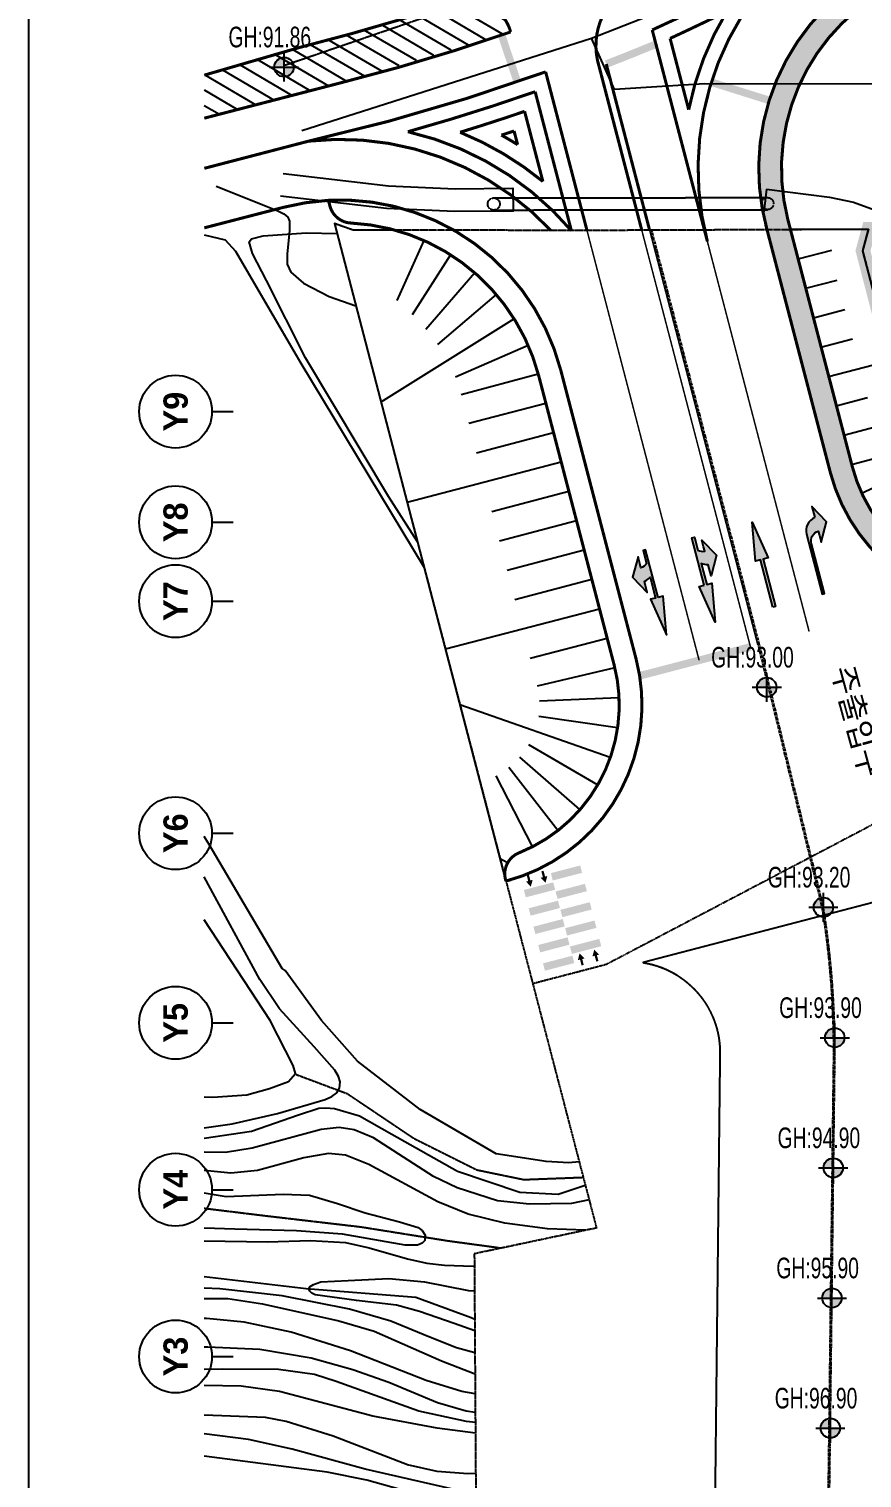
# Model space of a CAD drawing. Header units: inches. Extents: x 7998 to 323252, y 7981 to 229604.
# Drawn here: x 8000 to 62946, y 83971 to 179509 of the extents above; entities that cross this region are included whole.
import ezdxf
from ezdxf.enums import TextEntityAlignment as Align
from ezdxf.xclip import XClip

# ---------------------------------------------------------------- set-up
doc = ezdxf.new("R2010")
doc.units = ezdxf.units.IN
doc.header["$MEASUREMENT"] = 0
doc.header["$XCLIPFRAME"] = 0
for name, pattern in [('CENTER', [2, 1.25, -0.25, 0.25, -0.25]), ('CONTINOUS', [0]), ('DASHED', [0.75, 0.5, -0.25]), ('PHANTOM', [25, 20, -1, 1, -1, 1, -1]), ('XREF_BASE$0$AD0023', [6, 5, -1]), ('XREF_BASE$0$CENTER', [2, 1.25, -0.25, 0.25, -0.25]), ('XREF_BASE$0$DASHED', [3, 2, -1]), ('XREF_BASE$0$HIDDEN', [0.375, 0.25, -0.125]), ('XREF_BASE$0$PHANTOM2', [31.749999999999986, 15.875, -3.174999999999999, 3.174999999999999, -3.174999999999999, 3.174999999999999, -3.174999999999999])]:
    doc.linetypes.add(name, pattern=pattern)
for name, color, linetype in [('-00 기호-우수-U형플륨관D200', 4, 'Continuous'), ('CD_BASIN AREA', 30, 'Continuous'), ('CE_GH', 240, 'Continuous'), ('CE_PROPERTY LINE', 2, 'PHANTOM'), ('TEXT-MAIN', 3, 'CONTINOUS'), ('XREF_BASE$0$1-CEN', 2, 'XREF_BASE$0$CENTER'), ('XREF_BASE$0$1-ROAD', 1, 'Continuous'), ('XREF_BASE$0$1-U형측구', 7, 'Continuous'), ('XREF_BASE$0$1-배수관', 134, 'XREF_BASE$0$HIDDEN'), ('XREF_BASE$0$3-노면표시', 7, 'Continuous'), ('XREF_BASE$0$AD0023', 1, 'XREF_BASE$0$AD0023'), ('XREF_BASE$0$BA003', 5, 'Continuous'), ('XREF_BASE$0$CAA002', 30, 'Continuous'), ('XREF_BASE$0$DA001', 3, 'Continuous'), ('XREF_BASE$0$rndur', 1, 'Continuous'), ('XREF_BASE$0$WID', 4, 'Continuous'), ('XREF_BASE$0$X-SEC-종$0$A-ST-AXIS-BUB', 7, 'Continuous'), ('XREF_BASE$0$XREF_BASE$0$-0', 7, 'Continuous'), ('XREF_BASE$0$XREF_BASE$0$CE-SLOP-FILL', 1, 'Continuous'), ('XREF_BASE$0$XREF_BASE$0$가구1', 5, 'Continuous'), ('XREF_BASE$0$건축계획', 7, 'Continuous'), ('XREF_BASE$0$사업부지', 7, 'Continuous'), ('사업부지', 7, 'Continuous')]:
    doc.layers.add(name, color=color, linetype=linetype)
doc.layers.add('CE_GH_TEXT', color=2, linetype='Continuous', lineweight=20)
doc.styles.add('XREF_BASE$0$SH_대대리576', font='나눔고딕BOLD.TTF')
doc.styles.add('나눔고딕N', font='나눔고딕.TTF')
doc.styles.add('맑은고딕', font='malgun_6.ttf')
doc.styles.add('휴먼엑스포', font='HMFMMUEX.TTC')
doc.linetypes.add('U', pattern='A,0.5,-0.0645,["U",휴먼엑스포,S=0.4,R=0,X=0,Y=-0.2],-0.4355000000000001,0.25', length=1.25)

# ---------------------------------------------------------------- blocks, each defined once
blk = doc.blocks.new('XREF_BASE$0$X-SEC-종$0$A-ST-AXIS-BUB-1')
at = {"layer": 'XREF_BASE$0$X-SEC-종$0$A-ST-AXIS-BUB', "color": 7}
blk.add_line((0, 350), (0, 0), dxfattribs=at)
blk.add_circle((-4.656612873077393e-10, 950), 600, dxfattribs=at)
blk = doc.blocks.new('XREF_BASE$0$XREF_BASE$0$사면')
at = {"layer": 'XREF_BASE$0$XREF_BASE$0$CE-SLOP-FILL', "color": 8}
for p, q in [((298589.950022138, 360323.0673195962), (298589.9492543051, 360323.065996706)), ((298591.5992151525, 360321.9391122602), (298588.8861707649, 360318.5429759872)), ((298593.0638120068, 360320.579831036), (298589.6184691921, 360317.3791501974)), ((298594.3117266634, 360319.0192547315), (298590.2424265203, 360316.2325876408)), ((298595.3156201062, 360317.291572079), (298590.7443732417, 360315.0703971222)), ((298596.0534992781, 360315.434632737), (298586.1731263772, 360312.3332136055)), ((298615.1735231939, 360314.5210822361), (298617.4698092385, 360314.5210759303)), ((298596.5091988984, 360313.4891180883), (298591.3411626378, 360312.6762530014)), ((298615.1735177018, 360312.5210822361), (298617.310812007, 360312.5210763669)), ((298596.6727356091, 360311.4976500025), (298591.4229309931, 360311.4563817474)), ((298615.1735122097, 360310.5210822361), (298617.3107953746, 360310.521076367)), ((298596.6731527019, 360309.4976510954), (298591.4231395395, 360309.497651087)), ((298615.1735067175, 360308.5210822361), (298617.3107787421, 360308.5210763671)), ((298596.6731527051, 360307.4976510954), (298591.4231395412, 360307.497651087)), ((298615.173504376, 360306.5210822361), (298619.4480229942, 360306.5210822361)), ((298596.6731527083, 360305.4976510954), (298586.1731263772, 360305.4976510786)), ((298615.173504376, 360304.5210822361), (298617.3107497987, 360304.5210822361)), ((298596.6731527115, 360303.4976510954), (298591.4231395443, 360303.497651087)), ((298615.173504376, 360302.5210822361), (298617.3107359124, 360302.5210822361)), ((298596.6731527147, 360301.4976510954), (298591.423139546, 360301.497651087)), ((298615.173504376, 360300.5210822361), (298617.310722026, 360300.5210822361)), ((298596.6731527179, 360299.4976510954), (298591.4231395476, 360299.497651087)), ((298615.3335396264, 360298.5304173237), (298617.3907308751, 360298.8937562486)), ((298615.8663006505, 360296.6058169545), (298619.4479043288, 360297.9756264268)), ((298596.6731527211, 360297.4976510954), (298591.4231395492, 360297.497651087)), ((298596.6731527243, 360295.4976510954), (298586.1731263772, 360295.4976510786)), ((298616.7538041018, 360294.8168903171), (298618.100843901, 360295.6534966736)), ((298617.9639475446, 360293.2283457827), (298618.7059025018, 360293.9143620367)), ((298596.6731527275, 360293.4976510954), (298591.4231395524, 360293.497651087)), ((298594.890214169, 360285.8532381332), (298586.1731263772, 360291.706702659)), ((298596.671072077, 360291.4976649028), (298591.4220992271, 360291.6021752018)), ((298619.3214001789, 360291.7773389806), (298619.3846096034, 360291.8050941359)), ((298596.4416356751, 360289.5139109293), (298591.3073810262, 360290.6103007644)), ((298595.8407716309, 360287.6094731407), (298591.0069490041, 360289.6580846386)), ((298592.0889570779, 360283.0318213404), (298589.1310417276, 360287.3692724658)), ((298593.6243464907, 360284.3087317685), (298589.8987364339, 360288.007721445)), ((298588.4395032812, 360281.4541898895), (298587.3063148292, 360286.5804969963)), ((298590.3395834499, 360282.0686947653), (298588.2563549136, 360286.8877203286)), ((298586.5816915248, 360280.8353887973), (298586.1731263772, 360281.2251206799))]:
    blk.add_line(p, q, dxfattribs=at)
at = {"layer": 'XREF_BASE$0$XREF_BASE$0$가구1', "color": 8, "ltscale": 3, "flags": 128}
for points in [[(298589.9548041692, 360323.0645426968), (298587.2581263772, 360323.7710454965), (298586.1731263772, 360324.4960454963), (298586.1731263772, 360279.934958465)], [(298619.4478098827, 360291.1742687052), (298619.4481263777, 360313.9660454968), (298620.1751263776, 360315.2350454961), (298615.1735286818, 360316.5195574158)]]:
    blk.add_lwpolyline(points, dxfattribs=at)
at = {"layer": 'XREF_BASE$0$XREF_BASE$0$가구1', "color": 8, "ltscale": 3}
for points in [[(298589.950022138, 360323.0673195962, -0.2673330665012207), (298596.6731526988, 360311.3915310408), (298596.6731527303, 360291.7066849021, -0.3781103823529844), (298587.4803326137, 360281.2883702798, 0.3525872652838262), (298586.1731525837, 360279.9349584642), (298586.1731525837, 360279.934958465)], [(298615.173528686, 360316.5210822361), (298615.173504376, 360307.6683904797), (298615.173504376, 360300.3566508733, 0.2213497797253906), (298618.91366314, 360292.3220664743, -0.2213497797352663), (298619.4479715349, 360291.174268703)]]:
    blk.add_lwpolyline(points, format="xyb", dxfattribs=at)
blk = doc.blocks.new('XREF_BASE$0$XREF_BASE$0$A$C5E376D50')
at = {"color": 8}
blk.add_lwpolyline([(326035.3493606299, 161222.2387602227, 0.1029921305098946), (299192.2667765701, 168138.7131681903), (300157.9808937968, 168093.3712228676, -0.148010592410655), (272310.4685415477, 177969.2908744989), (248008.6658802782, 195863.3505019411), (239404.4200788327, 202198.8841808448), (237464.355439405, 203627.4050276014), (223953.3380506458, 213575.9240674358, -0.2413826037725673), (211743.1506770942, 238072.6477512205), (212176.0374958422, 276367.4043117394), (195483.0374478363, 272011.1591829848, -0.3690380603958742), (200554.9179892978, 266091.4939295957, -0.003164124593798496), (200551.5963312229, 265423.8785876539), (199993.6078152759, 216062.1665420402, -0.0418691955338178), (198407.865295398, 199419.1701156306), (197155.9222183176, 192487.3774730265, 0.04626463150407356), (195820.16966226, 177033.282325034), (196104.6289739911, 131476.9869053597, -0.04872810569769745)], format="xyb", dxfattribs=at)
at = {"layer": 'XREF_BASE$0$XREF_BASE$0$-0', "color": 8, "linetype": 'ByBlock', "xscale": 1000, "yscale": 1000, "zscale": 1000, "rotation": 14.62585327519887}
blk.add_blockref('XREF_BASE$0$XREF_BASE$0$사면', (-197751370.1191099, -423722364.4021211), dxfattribs=at)
blk = doc.blocks.new('XREF_BASE', base_point=(1.855369191616774e-10, 0))
at = {"layer": 'XREF_BASE$0$3-노면표시'}
h = blk.add_hatch(color=8, dxfattribs=at)
edge = h.paths.add_edge_path()
edge.add_arc((60212.4952188559, 146423.6322236394), 959.8674877870662, 113.725787484392, 193.1482688037637)
edge.add_line((59277.79096501041, 146205.2894839987), (60311.89321182808, 142241.8197799359))
edge.add_line((60311.89321182808, 142241.8197799359), (60479.36376279499, 142285.5142410933))
edge.add_line((60479.36376279499, 142285.5142410933), (59620.03936048783, 145579.1017416475))
edge.add_arc((60254.6544778473, 145774.5475219395), 664.0296681738979, 107.10747279137081, 197.1175396696603, ccw=False)
edge.add_line((60059.32020255644, 146409.1969693605), (60132.14430438634, 146130.0793846546))
edge.add_line((60132.14430438634, 146130.0793846546), (60248.66286743293, 145683.4912489227))
edge.add_line((60248.66286743293, 145683.4912489227), (60612.68384289881, 147030.5629496033))
edge.add_line((60612.68384289881, 147030.5629496033), (59636.94041152624, 148028.0789612624))
edge.add_line((59636.94041152624, 148028.0789612624), (59826.2830764628, 147302.373240765))
blk.add_hatch(color=8, dxfattribs=at).paths.add_polyline_path([(57072.15847274056, 141396.5460115161), (56256.52853153134, 144522.6629612825), (55921.58742977725, 144435.2740390272), (55699.41171031632, 147000.7449380595), (56758.94018419273, 144653.7463446953), (56423.99908237904, 144566.3574224401), (57239.6290235878, 141440.240472614)])
h = blk.add_hatch(color=8, dxfattribs=at)
edge = h.paths.add_edge_path()
edge.add_line((52540.07044031005, 142837.5249024021), (51724.44049847499, 145963.6418519898))
edge.add_line((51724.44049847499, 145963.6418519898), (51891.91104923282, 146007.3363131473))
edge.add_line((51891.91104923282, 146007.3363131473), (52114.58582036942, 145153.8765018861))
edge.add_arc((52433.58320431144, 145736.2647479756), 664.0296681211606, 241.288712963874, 282.1384338423106)
edge.add_line((52573.21165089589, 145087.0811860692), (52500.38754894678, 145366.1987708346))
edge.add_line((52500.38754894678, 145366.1987708346), (52383.86898578051, 145812.7869064474))
edge.add_line((52383.86898578051, 145812.7869064474), (53359.61241751118, 144815.2708950862))
edge.add_line((53359.61241751118, 144815.2708950862), (52995.59144228371, 143468.199194346))
edge.add_line((52995.59144228371, 143468.199194346), (52806.24877716834, 144193.9049147839))
edge.add_arc((52713.91405981887, 145149.3209989292), 959.8674876625546, 247.5405341471172, 275.5201191509769, ccw=False)
edge.add_line((52347.21613875311, 144262.2594291621), (52707.54099115729, 142881.2193635595))
edge.add_line((52707.54099115729, 142881.2193635595), (53042.48209285224, 142968.6082858745))
edge.add_line((53042.48209285224, 142968.6082858745), (53264.65781290876, 140403.1373869613))
edge.add_line((53264.65781290876, 140403.1373869613), (52205.12933858577, 142750.1359800275))
edge.add_line((52205.12933858577, 142750.1359800275), (52540.07044031005, 142837.5249024021))
h = blk.add_hatch(color=8, dxfattribs=at)
edge = h.paths.add_edge_path()
edge.add_line((49491.44295343338, 142042.112607252), (48675.81301296921, 145168.2295571971))
edge.add_line((48675.81301296921, 145168.2295571971), (48508.34246209217, 145124.5350961587))
edge.add_line((48508.34246209217, 145124.5350961587), (48731.01723287068, 144271.0752847784))
edge.add_arc((48168.15118940595, 144623.3780199077), 664.0296680610568, 287.1074727834335, 327.9571936618703, ccw=False)
edge.add_line((48363.4854645757, 143988.7285725676), (48290.66136268619, 144267.8461573926))
edge.add_line((48290.66136268619, 144267.8461573926), (48174.14279975835, 144714.434293065))
edge.add_line((48174.14279975835, 144714.434293065), (47810.12182381563, 143367.3625924441))
edge.add_line((47810.12182381563, 143367.3625924441), (48785.86525506899, 142369.8465806062))
edge.add_line((48785.86525506899, 142369.8465806062), (48596.52259031171, 143095.5523011632))
edge.add_arc((48210.31044818109, 143974.2933182739), 959.8674876679225, 293.7257874704039, 321.7053724742636)
edge.add_line((48963.647550778, 143379.4582119354), (49323.97240264574, 141998.4181462136))
edge.add_line((49323.97240264574, 141998.4181462136), (48989.03130083159, 141911.0292240179))
edge.add_line((48989.03130083159, 141911.0292240179), (50048.55977405235, 139564.0306304155))
edge.add_line((50048.55977405235, 139564.0306304155), (49826.38405521726, 142129.5015294477))
edge.add_line((49826.38405521726, 142129.5015294477), (49491.44295343338, 142042.112607252))
at = {"layer": 'XREF_BASE$0$건축계획', "linetype": 'ByBlock'}
h = blk.add_hatch(dxfattribs=at)
h.set_pattern_fill('ANSI31,_O', color=8, scale=6999.999999999962, angle=104.6229533103125)
h.set_pattern_definition([(149.6229533103125, (-145173825.6496394, -463244710.9811472), (-442.4771672992421, -754.8767822756395), [])])
edge = h.paths.add_edge_path()
edge.add_line((19567.82522291597, 176471.4625460259), (19567.26639453115, 173634.7627547412))
edge.add_line((19567.26639453135, 173634.7627547411), (28671.8697047336, 175992.6945748405))
edge.add_line((28671.8697047336, 175992.6945748405), (39773.76107771703, 179319.6747904425))
edge.add_arc((37026.02218888421, 178563.1934615717), 2849.970701978362, 15.39278872663234, 108.6149897096156)
edge.add_arc((-162997.8340408891, 850861.5152507774), 698575.1043636859, 285.681334240096, 286.56057876779516, ccw=False)
edge.add_line((25817.80029626191, 178287.480168695), (19567.825222916, 176471.4625460258))
at = {"layer": 'XREF_BASE$0$사업부지', "linetype": 'Continuous'}
h = blk.add_hatch(dxfattribs=at)
h.set_pattern_fill('AR-HBONE', color=8, scale=99.99999999999899, angle=14.62295331031254, style=0)
h.set_pattern_definition([(59.62295331031252, (-152577679.6180632, -461611511.9177285), (-142.8112525606388, 547.3618055199458), [1199.999999999984, -399.9999999999949]), (149.6229533103125, (-152577477.3427866, -461611166.8311993), (-142.8112525606388, 547.3618055199458), [1199.999999999984, -399.9999999999951])])
edge = h.paths.add_edge_path()
edge.add_arc((-46783.07147006993, 305625.5342464584), 167876.3728484644, 319.6699974468958, 322.3308226451043, ccw=False)
edge.add_arc((10905.23785540315, 259167.2097516091), 93851.16628788855, 314.0746314693873, 318.4985632267181, ccw=False)
edge.add_arc((10905.23785702638, 259167.209752993), 93851.16628775364, 310.12728857195236, 314.07463146808766, ccw=False)
edge.add_arc((10905.23785607764, 259167.2097519952), 93851.16628760222, 304.12731734083394, 310.1272885727878, ccw=False)
edge.add_arc((71132.86324825531, 170302.6721516938), 13499.99999994155, 124.1273173413322, 194.1941205105725)
edge.add_line((58045.01126390183, 166992.3654538066), (60465.63803772442, 157714.5703763835))
edge.add_line((60465.63803772442, 157714.5703763835), (62311.5379770305, 150639.6718269309))
edge.add_arc((72471.42314385876, 153290.4704611687), 10500.00000011493, 194.6229533099187, 244.5476092585271)
edge.add_arc((67314.29167711787, 142455.158050527), 1499.999999945676, 14.622953319333703, 64.54760926565342, ccw=False)
edge.add_line((68765.70384367695, 142833.8435699245), (69037.45016231481, 141792.3041047005))
edge.add_arc((72471.42314369974, 153290.4704612312), 11999.99999997241, 194.6229533106031, 253.371536154497, ccw=False)
edge.add_line((60860.12581037171, 150260.9863077181), (56593.14683563076, 166615.3090509084))
edge.add_line((56593.14683563076, 166615.3090509084), (56683.83131662942, 166274.5862244603))
edge.add_arc((71132.86324834384, 170302.672151658), 15000.0000000197, 124.12731734147991, 195.5773509998481, ccw=False)
edge.add_arc((10905.23785659908, 259167.2097521636), 92351.16628745016, 304.1273173405085, 310.1272885724698)
edge.add_arc((10905.23785308305, 259167.2097517542), 92351.16628940319, 310.1272885743012, 314.0746314704362)
edge.add_arc((10905.23785815939, 259167.2097534503), 92351.16628709063, 314.0746314674416, 318.4890664383474)
edge.add_arc((-46783.07147700402, 305625.5342480267), 166376.372854812, 319.675287708855, 320.6133126184728)
edge.add_arc((-46782.10260596215, 305624.7254083646), 166375.1107827841, 320.6133161789155, 320.9941128984135)
edge.add_arc((87167.37185657838, 197131.7896538786), 6000.000000118089, 100.24842127441627, 140.9941148509068, ccw=False)
at = {"color": 8, "linetype": 'Continuous'}
blk.add_lwpolyline([(56652.11868641619, 168949.8720393793), (56466.72259419132, 167461.3733701215)], dxfattribs=at)
for points in [[(42422.24878001306, 123857.4169518584), (44357.46500222525, 124362.3309774557), (42548.47728639748, 123373.6128963054), (44483.69350860966, 123878.5269219027)], [(42422.64203133993, 123855.8059066612), (44357.85825355258, 124360.7199322584), (42548.87053772435, 123372.0018511082), (44484.08675993653, 123876.9158767054)], [(42580.03441299358, 123252.6618823874), (40644.8181907814, 122747.7478568497), (42706.262919378, 122768.8578268343), (40771.04669716582, 122263.9438012966)], [(42580.42766432045, 123251.0508371901), (40645.21144204866, 122746.1368116525), (42706.65617073467, 122767.246781637), (40771.43994846288, 122262.3327560994)], [(41103.37654506322, 122970.7371743328), (40784.68191496283, 123300.9775909202), (41220.10556487739, 123414.5832466542), (40784.68191496283, 123300.9775909202)], [(41103.76979633095, 122969.1261291355), (40785.07516631996, 123299.3665457228), (41220.49881629366, 123412.9722014569), (40785.07516631996, 123299.3665457228)], [(41074.96434831852, 123376.7146947627), (40973.98154317541, 123763.7579393364), (40929.8231315217, 123338.8461428117), (40828.84032637812, 123725.8893873852)], [(41075.35759967566, 123375.1036495655), (40974.37479453208, 123762.146894139), (40930.21638293797, 123337.2350976143), (40829.23357779486, 123724.278342188)], [(42070.98465616954, 123223.1941871017), (41752.29002606915, 123553.434603689), (42187.71367598325, 123667.0402594231), (41752.29002606915, 123553.434603689)], [(42071.37790749641, 123221.5831419043), (41752.68327742582, 123551.8235584917), (42188.10692739999, 123665.4292142257), (41752.68327742582, 123551.8235584917)], [(42042.57245942485, 123629.1717075316), (41941.58965428127, 124016.2149521051), (41897.43124268716, 123591.3031555804), (41796.44843754405, 123978.3464002137)], [(42042.96571078151, 123627.5606623938), (41941.9829056384, 124014.6039069078), (41897.8244940443, 123589.6921104428), (41796.84168890119, 123976.7353549567)], [(42737.82004597411, 122647.9068129759), (44673.03626818629, 123152.820838573), (42864.04855235852, 122164.1027574227), (44799.26477457071, 122669.01678302)], [(42738.21329730097, 122646.2957677785), (44673.42951951316, 123151.2097933758), (42864.44180371519, 122162.4917122255), (44799.65802592738, 122667.4057378228)], [(42895.60567898443, 122043.1517435047), (40960.38945677225, 121538.237717967), (43021.83418536885, 121559.3476879516), (41086.61796315666, 121054.433662414)], [(42895.9989303113, 122041.5406983074), (40960.78270803951, 121536.6266727102), (43022.22743669571, 121557.7366427544), (41087.01121442392, 121052.8226171571)], [(43053.39131196495, 121438.3966740932), (44988.60753417714, 121943.3106996904), (43179.61981837917, 120954.59261854), (45114.83604059136, 121459.5066441373)], [(43053.78456332162, 121436.7856288959), (44989.0007855338, 121941.6996544931), (43180.01306970604, 120952.9815733428), (45115.22929191822, 121457.8955989401)], [(43211.17694494547, 120833.641604622), (41275.96072273329, 120328.7275790845), (43337.40545135969, 120349.837549069), (41402.18922914704, 119844.9235235313)], [(43211.57019630214, 120832.0305594248), (41276.35397403035, 120327.1165338871), (43337.79870268656, 120348.2265038717), (41402.58248041477, 119843.3124783341)], [(43368.9625779558, 120228.8865351509), (45304.17880016798, 120733.8005607481), (43495.19108434021, 119745.0824795979), (45430.4073065524, 120249.996505195)], [(43369.35582928266, 120227.2754899536), (45304.57205149485, 120732.1895155509), (43495.58433566708, 119743.4714344005), (45430.80055787927, 120248.3854599978)], [(43526.74821096612, 119624.1314657393), (41591.53198875347, 119119.2174402018), (43652.97671735007, 119140.3274101863), (41717.76049513789, 118635.4133846487)], [(43527.14146229299, 119622.5204205421), (41591.9252400212, 119117.6063949449), (43653.36996867741, 119138.7163649891), (41718.15374640562, 118633.8023393918)], [(43684.53384391684, 119019.3763962683), (45619.75006612903, 119524.2904218655), (43810.76235033106, 118535.5723407152), (45745.97857254324, 119040.4863663124)], [(43684.92709527351, 119017.765351071), (45620.14331748569, 119522.6793766682), (43811.15560168773, 118533.9612955179), (45746.37182389991, 119038.8753211151)], [(44319.81210712483, 118565.0400361201), (44638.50673722522, 118234.7996194732), (44203.08308731113, 118121.1939637987), (44638.50673722522, 118234.7996194732)], [(44320.20535848197, 118563.4289909825), (44638.89998861216, 118233.1885743355), (44203.47633863846, 118119.5829186015), (44638.89998861216, 118233.1885743355)], [(45287.42021823116, 118817.4970489485), (45606.11484833155, 118487.2566323016), (45170.69119847706, 118373.6509765675), (45606.11484833155, 118487.2566323016)], [(45287.81346958829, 118815.8860037513), (45606.50809971849, 118485.6455871043), (45171.08444974432, 118372.0399313703), (45606.50809971849, 118485.6455871043)], [(43842.3194769267, 118414.6213268568), (41907.10325471452, 117909.7073013191), (43968.54798331112, 117930.8172713036), (42033.33176109893, 117425.9032457661)], [(43842.71272825403, 118413.0102816594), (41907.49650598224, 117908.0962561219), (43968.94123466825, 117929.2062261064), (42033.72501239646, 117424.2922005688)], [(44348.2243039296, 118159.0625156902), (44449.20710904291, 117772.0192712358), (44493.36552066682, 118196.9310676414), (44594.34832578013, 117809.8878231273)], [(44348.61755525647, 118157.4514704929), (44449.60036037024, 117770.4082260386), (44493.75877205376, 118195.320022444), (44594.74157716706, 117808.2767779896)], [(45315.83241503546, 118411.5195284591), (45416.81522014877, 118024.4762840046), (45460.97363177314, 118449.3880804101), (45561.95643688645, 118062.3448359558)], [(45316.2256664224, 118409.9084832617), (45417.20847153571, 118022.8652388074), (45461.36688315962, 118447.7770352128), (45562.34968827339, 118060.7337907584)]]:
    blk.add_solid(points, dxfattribs=at)
at = {"layer": 'Defpoints', "linetype": 'ByBlock'}
blk.add_lwpolyline([(8002.126471201656, 229605.9720855193), (292002.1264710154, 229605.9720855193), (292002.1264710154, 8005.972085519345), (8002.126471201656, 8005.972085519345)], close=True, dxfattribs=at)
at = {"layer": 'XREF_BASE$0$1-CEN', "color": 8, "ltscale": 3}
blk.add_lwpolyline([(24843.7871537758, 177119.1661404396), (43511.51056890748, 183515.9123833461), (55245.50587509014, 188685.1634078645), (60301.5315426439, 191884.4391773222), (64474.65354711562, 194732.4043694892), (68472.23766650306, 197857.0109377152), (73495.27856850531, 202212.4186223818), (77290.51985969255, 205696.5851714532), (81180.19918167917, 209880.2618762963), (86276.8112818012, 216068.636630877), (91651.57619307423, 222474.2831359971), (95355.97981883725, 226631.3155844428), (98339.08115742801, 229605.9720855193)], dxfattribs=at)
at = {"layer": 'XREF_BASE$0$1-ROAD', "color": 8}
for points in [[(26002.42773107998, 172825.5976930261), (45108.84227602649, 178899.6550879354), (51907.54284733953, 181583.2360055149)], [(84898.18159236666, 169247.2193561823), (80891.7579755662, 173119.3242975208), (79482.93837826746, 176668.608217454), (75030.63444015617, 176700.4616737319), (64445.76164060179, 175880.2727855612), (52551.97708137985, 175897.7329921223), (46617.77655249508, 175521.1840803199), (45108.84227602649, 178899.6550879354)]]:
    blk.add_lwpolyline(points, dxfattribs=at)
at = {"layer": 'XREF_BASE$0$1-U형측구', "color": 8}
for points in [[(24775.02699130308, 169980.5014863644), (31705.58197383163, 169180.5017157735), (36123.02233329229, 168977.2932744976), (39916.12153525092, 169012.1565007166), (39929.90778982965, 167512.2198557761), (36095.42987388698, 167476.9763084254), (31584.9719987791, 167684.4636853109), (24603.02285764273, 168490.3959270963)], [(56652.11868641619, 168949.8720393793), (60791.41328916373, 168434.3129327731), (62394.14839082304, 168106.3675202952), (64247.10302424897, 167409.6522797096)]]:
    blk.add_lwpolyline(points, dxfattribs=at)
at = {"layer": 'XREF_BASE$0$1-배수관', "color": 8}
for p, q in [((38656.25483254669, 168376.6280934653), (56708.1630233177, 168400.3909212475)), ((38657.30792052019, 167576.628786742), (56709.2161113508, 167600.3916142937))]:
    blk.add_line(p, q, dxfattribs=at)
for centre in [(38656.78137653321, 167976.6284401034), (56708.68956736475, 168000.3912676557)]:
    blk.add_circle(centre, 400.0000000132013, dxfattribs=at)
at = {"layer": 'XREF_BASE$0$3-노면표시', "color": 8}
for points in [[(59826.2830764628, 147302.373240765, 0.3611191204174331), (59277.79096501041, 146205.2894839987), (60311.89321182808, 142241.8197799359), (60479.36376279499, 142285.5142410933), (59620.03936048783, 145579.1017416475, -0.4142650246982413), (60059.32020255644, 146409.1969693605), (60132.14430438634, 146130.0793846546), (60248.66286743293, 145683.4912489227), (60612.68384289881, 147030.5629496033), (59636.94041152624, 148028.0789612624)], [(52540.07044031005, 142837.5249024021), (51724.44049847499, 145963.6418519898), (51891.91104923282, 146007.3363131473), (52114.58582036942, 145153.8765018861, 0.1801523798174008), (52573.21165089589, 145087.0811860692), (52500.38754894678, 145366.1987708346), (52383.86898578051, 145812.7869064474), (53359.61241751118, 144815.2708950862), (52995.59144228371, 143468.199194346), (52806.24877716834, 144193.9049147839, -0.1226941417341954), (52347.21613875311, 144262.2594291621), (52707.54099115729, 142881.2193635595), (53042.48209285224, 142968.6082858745), (53264.65781290876, 140403.1373869613), (52205.12933858577, 142750.1359800275)], [(49491.44295343338, 142042.112607252), (48675.81301296921, 145168.2295571971), (48508.34246209217, 145124.5350961587), (48731.01723287068, 144271.0752847784, -0.1801523798174008), (48363.4854645757, 143988.7285725676), (48290.66136268619, 144267.8461573926), (48174.14279975835, 144714.434293065), (47810.12182381563, 143367.3625924441), (48785.86525506899, 142369.8465806062), (48596.52259031171, 143095.5523011632, 0.1226941417341954), (48963.647550778, 143379.4582119354), (49323.97240264574, 141998.4181462136), (48989.03130083159, 141911.0292240179), (50048.55977405235, 139564.0306304155), (49826.38405521726, 142129.5015294477)]]:
    blk.add_lwpolyline(points, format="xyb", close=True, dxfattribs=at)
blk.add_lwpolyline([(57072.15847274056, 141396.5460115161), (56256.52853153134, 144522.6629612825), (55921.58742977725, 144435.2740390272), (55699.41171031632, 147000.7449380595), (56758.94018419273, 144653.7463446953), (56423.99908237904, 144566.3574224401), (57239.6290235878, 141440.240472614)], close=True, dxfattribs=at)
at = {"layer": 'XREF_BASE$0$AD0023', "color": 8, "flags": 128}
for points in [[(25547.78296949016, 110613.8424690161), (28996.68284861092, 109322.2027805811), (33379.05675439769, 106379.4422331715), (37548.30498342961, 104293.9449918045), (40642.3937932346, 103654.7651681324), (44560.1467921338, 103804.1271630144)], [(39117.50382439466, 99126.9238072664), (35616.17304819077, 99601.05310246104), (29905.09448884008, 100514.0241254127), (23554.62488408526, 101255.0053197851), (19553.10386296455, 101743.5500005669)]]:
    blk.add_lwpolyline(points, dxfattribs=at)
at = {"layer": 'XREF_BASE$0$BA003', "color": 8, "flags": 128}
for points in [[(19554.019057767, 106389.2211465248), (22676.96143209748, 106845.0036305145), (25786.82295727916, 107929.4368208061), (27126.64560701372, 108369.0234871847), (27580.83198411297, 108384.1768697411), (28144.21427577408, 108332.947256255), (29799.31160712894, 107852.5264468561), (31932.76219940465, 106645.0175151851), (36268.06604119297, 104215.3953204351), (40380.48988167197, 102825.7937385144), (42909.31596359937, 102698.5933563709), (44694.63581969542, 103288.6624805029)], [(37401.7595786904, 94434.61181637784), (37160.81254731584, 94544.72412991954), (33528.69938625395, 95871.13669968641), (26293.71585438121, 96445.20967794582), (19552.21638769191, 97238.5874975354)]]:
    blk.add_lwpolyline(points, dxfattribs=at)
at = {"layer": 'XREF_BASE$0$CAA002', "color": 8, "flags": 128}
for points, elevation in [([(20342.90134245064, 169160.7469083309), (24372.36466156598, 167545.8396604226), (24822.65738710295, 167336.3009324267), (25066.06991745252, 167103.2069823749), (25179.40619624127, 166843.7796399895), (25194.8534070421, 166201.3678998797), (25023.77723623998, 164700.1757587409), (25021.88183944672, 164008.7517871109), (25280.23135597445, 163479.3297242336), (26113.39053417044, 162751.7186877193), (27799.69942389615, 161878.5033790851), (29566.32719867444, 161271.896804023)], 90999.9999999991), ([(19554.15312598413, 107069.7722674267), (21406.12970101461, 107336.8655505497), (24395.26963276183, 108013.8446579722), (27539.57391334884, 108932.384022384), (27978.1082524443, 109142.0481994557), (28301.87820614874, 109383.4008187819), (28492.18075123243, 109685.1775965724), (28526.1738304412, 110092.5989121838), (28421.24279613839, 110451.8130261819), (28165.0427910923, 110875.2041091949), (26816.97051119292, 112413.8618252511), (24537.07494037179, 114920.4359581223), (23226.71497088904, 116841.9685878463), (19557.41394688608, 123622.206280987)], 91999.9999999991), ([(44949.7425588537, 102310.8985939138), (43780.62111639231, 102068.3538532107), (41013.80605077092, 102039.7678291551), (38913.14718878455, 102259.9395059759), (36255.21485759178, 103111.3428292504), (34690.59461152926, 103853.3830542965), (30721.09904847806, 106401.6104475284), (29455.76516941562, 106926.9224885445), (28461.79959660675, 107081.3559634814), (27284.03155838279, 106958.9019031978), (22730.51152960397, 105729.417974363), (20960.2520726868, 105446.8075694803), (19553.83456250327, 105452.694494819)], 91999.9999999991), ([(44743.7805681699, 100315.8503631498), (44699.85731733544, 100311.4186166321), (42206.70727747958, 100412.7817527512), (39394.47075675474, 100768.9967690381), (36970.13347327523, 101369.4199920178), (34965.29462233977, 102176.5116410252), (30424.18983494537, 104653.1417721682), (28888.53140564682, 105255.6438759784), (27755.67531992216, 105370.0769855625), (26135.32173000975, 105080.7374714826), (23066.11595587526, 104247.3320957157), (21310.87279955717, 104081.7974097542), (19553.59743595729, 104249.0032719513)], 92999.99999999908), ([(19553.30985321756, 102789.1885596605), (20998.41257544048, 102548.1041962232), (24778.07216671901, 102701.2934971463), (26510.04673096258, 102618.4512842963), (28352.07472947426, 102086.1774872534), (30171.2380425157, 101465.2760520664), (32439.57878927374, 100859.7936681949), (33675.03714090772, 100497.9104162515), (33939.99196398677, 100292.4079667497), (34136.54728053976, 99984.55665269715), (34112.86973972805, 99629.80827818834), (33926.17880027601, 99454.34636446077), (33619.91099059721, 99332.18764520832), (32812.45762409316, 99320.25461433327), (28684.33954023616, 100052.3846592627), (25656.8858235348, 100277.95827637), (21570.26501274947, 100378.7394909398), (19552.84884847468, 100449.0567912246)], 93999.99999999907), ([(19552.68580971891, 99621.44671057782), (23730.5193064576, 99546.65271531849), (26565.8047834551, 99632.76266092225), (28874.63885378558, 99508.89161084965), (30447.03479057876, 99144.45897954714), (32959.36881883908, 98423.35670650494), (34244.63483181642, 98132.4041087688), (35411.87992010359, 98014.56621120928), (37300.42881196365, 97934.27913888963), (37380.0880103088, 97933.68795951689)], 92999.99999999908), ([(37406.45825214311, 93675.96729832573), (36036.90348613774, 94174.30528458569), (33753.46846258687, 94966.45971404016), (32234.23063979205, 95376.73218747706), (29599.64053912554, 95686.89224043337), (26882.73599697743, 96057.54697667819), (26649.32936082641, 96166.63131280593), (26525.01571981935, 96297.36160541943), (26465.0490503381, 96444.88162674068), (26557.20643436862, 96602.03479634493), (26770.53806833085, 96739.27717420459), (27252.62214802578, 96916.58308689552), (29053.6841973546, 97003.85712146957), (31748.0919078202, 97123.04081996914), (34096.62430003146, 96915.67769432138), (37000.25821786793, 96348.701736207), (37390.12699576747, 96312.80044656119)], 91999.9999999991), ([(19551.93653930398, 95818.03356076393), (21111.65715331351, 95813.29892987292), (23394.01209489349, 95466.50019261253), (28449.26879376266, 94339.37688199477), (30763.11284861388, 93663.02704561024), (35204.10301732272, 91711.97289925558), (37370.40712474938, 90870.72227778286), (37423.8879648787, 90861.77816902346)], 93999.99999999907), ([(37415.42538564745, 92228.14024193923), (36204.83156308718, 92555.0629826627), (34376.14575706888, 93276.88081647467), (31865.38292619074, 94314.41859049909), (29133.46654967405, 95117.94114537211), (24701.16280770861, 95995.30731971329), (20598.57504711486, 96441.21029785613), (19552.06866949424, 96488.74695474969)], 92999.99999999908), ([(37432.18496866757, 89522.14978582994), (36558.08588240761, 89679.01343522093), (34188.89761210093, 90415.31480205222), (29213.29764242563, 92359.27219773177), (25304.44248591596, 93589.23971721972), (22197.50448996294, 94248.05395319674), (19708.55165935494, 94491.028051164), (19551.67438784521, 94487.31198630005)], 94999.99999999907), ([(37439.75682428619, 88299.60331549996), (36828.90502643213, 88393.66824984865), (34943.81813653233, 88943.32500922086), (31738.50692543294, 90265.44536580378), (29370.14483818924, 91120.24998865568), (26614.58445870364, 91874.03242148866), (23225.14797020657, 92440.04254737613), (19803.51640365645, 92612.86788044928), (19551.30420156568, 92608.18886167556)], 95999.99999999905), ([(37443.85867601493, 87637.32122366491), (36857.8099318454, 87705.90995964222), (33724.10590954218, 88387.68874021026), (28269.93147419393, 90339.56120638596), (26845.19407964824, 90798.98315512156), (24459.05600456195, 91122.1424751645), (20755.90124023519, 91163.11004430207), (19551.0112575572, 91121.15951496712)], 96999.99999999904), ([(37448.21962288627, 86933.20581228775), (34930.0357183204, 87271.82786274259), (30689.34901332948, 88052.87002067), (24527.95864050975, 89691.67026595015), (21992.09537671134, 90028.43236380583), (19550.80342919659, 90066.1904360879)], 97999.99999999903), ([(37464.63017427595, 84283.56974941818), (36940.3115850226, 84245.79754254699), (34929.25097362883, 84411.40517774201), (32970.39861256815, 84853.15742681501), (28069.7204350438, 86739.58064668416), (24968.26692466578, 87706.42580426892), (23605.66924817953, 87970.79945764656), (19550.42158387788, 88127.88421607448)], 98999.99999999903), ([(37472.20207472285, 83061.01604498271), (36054.20681507932, 83224.57861807663), (30176.19939563517, 84556.52282075211), (25353.32893092558, 85875.18957367702), (22472.51332124602, 86524.4099569046), (19550.17652847013, 86883.94485587953)], 99999.99999999903), ([(37480.22273260495, 81766.0062806874), (35630.81790319178, 82346.7139628845), (30287.55818467401, 83841.07652190514), (27669.79289464373, 84354.53047221922), (19549.88691705093, 85413.83225194528)], 100999.999999999)]:
    blk.add_lwpolyline(points, dxfattribs=dict(at, elevation=elevation))
at = {"layer": 'XREF_BASE$0$DA001', "color": 8, "flags": 128}
for points in [[(19565.75024165353, 165938.5349596341), (20941.94419843564, 165605.9648905355), (21628.84449590649, 164871.3831992572), (25937.60540997935, 157478.0769540168), (34071.27894490678, 144005.4806261768)], [(33630.0259745433, 145696.6990576492), (31704.96523105074, 148693.436281584), (26242.02188954502, 157829.202653749), (23664.18000014313, 162932.4109468731), (22734.46232085768, 164714.1097897869), (22526.17804890592, 165479.9334392672), (22685.15010950947, 165685.4232540196), (23450.27575467154, 165883.7073863607), (26281.15478563076, 166085.0029951434), (28324.90973206935, 166029.9567869966)], [(44293.82960248878, 104824.8580587711), (43618.67714564176, 104758.8108991443), (42111.73218032438, 104843.3091320747), (38817.9405196039, 105346.3632002061), (33808.44565963652, 108283.211144552), (29669.23769593751, 111471.2041829424), (27287.77968834992, 114149.7516192078), (24907.17888890393, 117436.2067419894), (24697.49949542293, 117577.9634769622), (19894.15285189217, 125746.3132088563), (19557.93684629351, 126276.5249922813)], [(19554.55683483044, 109119.0611542863), (20138.53388309525, 109086.9816987953), (22370.79624972073, 109236.8877270223), (23862.02208509529, 109661.8225896774), (25109.14218937652, 110118.0447017614), (25578.97682719678, 110649.1616315393), (25420.77373934304, 111164.4120880635), (23911.33019014308, 114136.2044466129), (19556.85296207992, 120774.5601598191)]]:
    blk.add_lwpolyline(points, dxfattribs=at)
at = {"layer": 'XREF_BASE$0$rndur', "color": 8, "linetype": 'XREF_BASE$0$PHANTOM2', "ltscale": 2, "flags": 128}
for points in [[(188133.0732191317, 8001.174158349637), (179935.0498242336, 13424.9613685566), (171905.5936434604, 16896.31246596086), (164203.7793178582, 18097.85568338423), (152736.9820414074, 17703.19860881288), (144799.7908013109, 18725.5137352075), (141369.9094993626, 19128.6753137107), (138247.8990448052, 19524.31747741718), (134147.3115794365, 28625.91329582012), (125567.7283256548, 33686.87132610357), (116090.4365475592, 37922.46131500509), (103511.6762527935, 45711.15558514767), (97834.65969985584, 51673.07063398906), (95260.9520876673, 54375.86883823597), (78648.81933517614, 64678.74918340985), (74029.01587931998, 71025.01493854169), (70389.12004742166, 83007.22409777495), (70351.10623199493, 95269.83641937119), (74248.27107735304, 107383.0736487275), (76107.06575730909, 115445.4965067443), (75634.9993170239, 123434.0855101164), (72480.16925588762, 128597.8919821001), (70746.14880290348, 135242.2975839535), (63011.51653398387, 164889.0017984724), (63394.59968166053, 166300.4327391195), (45834.78869574657, 166233.1560939403), (29388.87042650254, 166249.8080859327), (28155.9842917081, 166677.4081073897), (45432.37504790677, 100461.0822393298), (37375.12986220419, 98758.83519114449), (37937.23847887816, 8001.174158349633)], [(188133.0732191317, 8001.174158349636), (179935.0498242336, 13424.9613685566), (171905.5936434604, 16896.31246596086), (164203.7793178582, 18097.85568338423), (152736.9820414074, 17703.19860881288), (144799.7908013109, 18725.5137352075), (141369.9094993626, 19128.6753137107), (138247.8990448052, 19524.31747741718), (134147.3115794365, 28625.91329582012), (125567.7283256548, 33686.87132610357), (116090.4365475592, 37922.46131500509), (103511.6762527935, 45711.15558514767), (97834.65969985584, 51673.07063398906), (95260.9520876673, 54375.86883823597), (78648.81933517614, 64678.74918340985), (74029.01587931998, 71025.01493854169), (70389.12004742166, 83007.22409777495), (70351.10623199493, 95269.83641937119), (74248.27107735304, 107383.0736487275), (76107.06575730909, 115445.4965067443), (75634.9993170239, 123434.0855101164), (72480.16925588762, 128597.8919821001), (70746.14880290348, 135242.2975839535), (63011.51653398387, 164889.0017984724), (63394.59968166053, 166300.4327391195), (45834.78869574657, 166233.1560939403), (29388.87042650254, 166249.8080859327), (28155.9842917081, 166677.4081073897), (45432.37504790677, 100461.0822393298), (37375.12986220419, 98758.83519114449), (37937.23847887816, 8001.174158349633)], [(71930.27005144442, 130695.279963718), (69248.74236861849, 129994.9848631371), (46070.34311481798, 117827.7541583639), (41231.2365567633, 116564.1703218084)]]:
    blk.add_lwpolyline(points, dxfattribs=at)
at = {"layer": 'XREF_BASE$0$WID', "color": 8}
blk.add_arc((72468.02947678696, 153286.1231613903), 11999.99999974801, 194.6342405509733, 245.7985791995571, dxfattribs=at)
at = {"layer": 'XREF_BASE$0$건축계획', "color": 8, "linetype": 'ByBlock', "flags": 128}
for points, const_width in [([(58278.81622604141, 184294.5796393626, 0.2775593666843187), (52748.30913730431, 165505.9889086748)], 199.999999999998), ([(58167.52286334755, 184224.2775738777, -0.01218299496292482), (54460.92848053901, 182011.0791999557, -0.009516082677709821), (49109.82562445756, 179451.4369685265), (52748.30913730431, 165505.9889086748)], 199.999999999998), ([(19567.82522291644, 176471.4625460277), (25817.80029626191, 178287.480168695, 0.01616642105414614), (36116.29086892679, 181264.0677511217)], 199.999999999998), ([(36116.29086892679, 181264.0677511217, -0.430782881465797), (39773.76107775839, 179319.6747904583)], 199.999999999998), ([(39773.76107775839, 179319.6747904583, -0.02241358202684137), (28671.8697047336, 175992.6945748405), (19567.26639453135, 173634.7627547802)], 199.999999999998), ([(46078.90254070843, 177204.5029906718, 0.003641835116750111), (47573.60351484315, 177788.7752518072), (49354.82459836639, 178512.4137591042)], 499.9999999999949), ([(44807.27744348114, 166234.0600979527), (42079.43230331829, 176689.2463268384, -0.03073682977511477), (26452.6811412042, 172120.960779366)], 199.999999999998), ([(42420.11355619133, 166236.4771739902, 0.236427003565374), (26452.68114168104, 172120.9607794851)], 199.999999999998), ([(24801.24024997186, 167759.3277841737, -0.1962430912488637), (36037.32427966222, 166242.9399424637, -0.1962430912488637)], 199.999999999998)]:
    blk.add_lwpolyline(points, format="xyb", dxfattribs=dict(at, const_width=const_width))
at = {"layer": 'XREF_BASE$0$건축계획', "color": 8, "linetype": 'XREF_BASE$0$DASHED', "ltscale": 3, "const_width": 199.999999999998, "flags": 128}
blk.add_lwpolyline([(45608.7650673571, 177025.8937020699, -0.3667662887462312), (47909.46075730212, 182504.0481575958, -4.219565605392731)], format="xyb", dxfattribs=at)
at = {"layer": 'XREF_BASE$0$건축계획', "color": 8, "linetype": 'ByBlock', "const_width": 199.999999999998, "flags": 128}
for points in [[(51515.04803568823, 174193.8578682231), (50289.25448980927, 178892.0350526944, 0.006621745676013497), (54037.63075627154, 180683.0876558969, 0.0876979973259007)], [(32992.66113667144, 172741.4337809641, -0.1616769401674294), (43777.98194877431, 166218.0362586683), (41387.13236332079, 175381.5981095027, -0.01647793343554239)], [(36437.73917034501, 172705.5817164362, -0.07606676816595295), (41898.74396080617, 169459.6412783567), (40692.59489839757, 174082.5257967772, -0.008310199837271562)], [(39161.2704691086, 172516.7137517909, -0.01410737180107102), (40231.61764211813, 171888.272360621), (39995.87359313853, 172791.8236283916, -0.001620811554865785)]]:
    blk.add_lwpolyline(points, format="xyb", close=True, dxfattribs=at)
at = {"layer": 'XREF_BASE$0$건축계획', "color": 8, "linetype": 'ByBlock', "flags": 128}
for points, const_width in [([(39179.07085523941, 179113.6189631519), (40210.41908222344, 176031.4865375888)], 499.9999999999949), ([(45608.76506738691, 177025.8937020103), (48422.12922226358, 166242.9332853905)], 199.999999999998), ([(46078.90254070843, 177204.5029906718), (48938.35132316966, 166244.9110796531)], 199.999999999998), ([(53009.25803852361, 176006.6123858095), (56824.75387210865, 174805.7828628547)], 499.9999999999949), ([(24801.24024985265, 167759.3277846505), (19565.8418300394, 166403.4518497806)], 199.999999999998)]:
    blk.add_lwpolyline(points, dxfattribs=dict(at, const_width=const_width))
at = {"layer": 'XREF_BASE$0$건축계획', "color": 8, "linetype": 'XREF_BASE$0$DASHED', "ltscale": 3, "const_width": 199.999999999998, "flags": 128}
blk.add_lwpolyline([(26452.6811412042, 172120.960779366), (19566.61488573905, 170327.6028057139)], dxfattribs=at)
at = {"layer": 'XREF_BASE$0$사업부지', "color": 8, "linetype": 'Continuous', "flags": 128}
blk.add_lwpolyline([(86099.87326942431, 203036.0632559266, 199.999999999998, 199.999999999998, -0.0116105618111562), (81194.04628307559, 196977.7828092834, 199.999999999998, 199.999999999998, -0.01930544160590605), (76187.61806219118, 191741.307843416, 199.999999999998, 199.999999999998, -0.01722523588354455), (71391.17611106718, 187407.2439844675, 199.999999999998, 199.999999999998, -0.02618579595883366), (63558.90787433647, 181477.8768474614, 199.999999999998, 199.999999999998, 0.3156192795315476), (58045.01126390183, 166992.3654538066, 199.999999999998, 199.999999999998, 0), (60465.63803772442, 157714.5703763835, 199.999999999998, 199.999999999998, 0), (62311.5379770305, 150639.6718269309, 199.999999999998, 199.999999999998, 0.2213497797253906), (67958.93311028648, 143809.5721018715, 199.999999999998, 199.999999999998, -0.2213497797149132), (68765.70384367695, 142833.8435699245, 199.999999999998, 199.999999999998, 0), (69037.45016231481, 141792.3041047005, 199.999999999998, 199.999999999998, -0.2621053124808501), (60860.12581037171, 150260.9863077181, 199.999999999998, 199.999999999998, 0), (56593.14683563076, 166615.3090509084, 199.999999999998, 199.999999999998, 0), (56683.83131662942, 166274.5862244603, 199.999999999998, 199.999999999998, -0.3222687361992715), (62717.3572772434, 182719.5662581149, 199.999999999998, 199.999999999998, 0.02618579595886601), (70424.44430614216, 188554.1657852806, 199.999999999998, 199.999999999998, 0.01722523588354264), (75144.22591067897, 192818.9593727951, 199.999999999998, 199.999999999998, 0.01926398864739717), (80060.49351583514, 197960.2777154256, 199.999999999998, 199.999999999998, 0.004092928639410657), (81806.07121772505, 200051.248432976, 0, 0, 0), (81806.07121772505, 200051.248432976, 199.999999999998, 199.999999999998, 0.001661540663020703), (82504.8839570689, 200908.190928683, 199.999999999998, 199.999999999998, -0.1796837819470698)], format="xyseb", close=True, dxfattribs=at)
at = {"layer": 'XREF_BASE$0$사업부지', "color": 8, "linetype": 'Continuous', "ltscale": 10, "const_width": 199.999999999998, "flags": 128}
for points in [[(86099.87326942431, 203036.0632559266, -0.0116105618111562), (81194.04628307559, 196977.7828092834, -0.01930544160590605), (76187.61806225078, 191741.3078434756, -0.01722523588354455), (71391.17611112678, 187407.2439844675, -0.02618579595883366), (63558.90787439607, 181477.8768475211, 0.3156192795315476), (58045.01126396144, 166992.3654538066), (60465.63803778403, 157714.5703764431), (62311.53797709011, 150639.6718269308, 0.2213497797253906), (67958.93311034609, 143809.5721018715, -0.2213497797149132), (68765.70384367695, 142833.8435699245), (69037.45016231481, 141792.3041047005)], [(81806.07121778466, 200051.2484329758, -0.004092928639410657), (80060.49351589475, 197960.2777154256, -0.01926398864739717), (75144.22591073858, 192818.9593727951, -0.01722523588354264), (70424.44430620177, 188554.1657852806, -0.02618579595886601), (62717.357277303, 182719.5662581149, 0.3222687361992715), (56683.83131668903, 166274.5862245199), (56593.14683569036, 166615.3090509084), (60860.12581043132, 150260.9863077181, 0.26210531248085), (69037.45016231481, 141792.3041047005, 0.26210531248085)], [(24801.24024997186, 167759.3277841737, -0.4136852683902216), (43076.02682790998, 157025.2532745957), (48045.60426769638, 137978.0365425688, -0.414361970116104), (39457.90761409467, 123335.721599326), (39799.8427538909, 123430.1684456305), (39462.51235362981, 123342.1561354825)], [(39457.90761409467, 123335.721599326), (39434.33996289736, 123426.0508405372, -0.3781103823446915), (40329.3214803366, 125197.713363382, 0.3781103823529844), (46594.19210103713, 137599.3510232369), (41624.61466125073, 156646.5677552636, 0.3275382217034319), (29229.53135553654, 166721.8796524362, -0.3275382217089189), (27852.29987712065, 167841.3587520096), (27754.38431475824, 168216.6459793524)]]:
    blk.add_lwpolyline(points, format="xyb", dxfattribs=at)
at = {"layer": 'XREF_BASE$0$사업부지', "color": 8, "linetype": 'Continuous', "ltscale": 10, "flags": 128}
for points, const_width in [([(45608.91673145862, 177026.7058832446), (55589.2781851585, 138774.3373400705)], 99.99999999999899), ([(46079.05420472054, 177205.3151719657), (56073.0822407119, 138900.5658464549)], 99.99999999999899), ([(44808.72617913131, 166229.9009100652), (52202.64979622746, 137890.7377952009)], 99.99999999999899), ([(52552.0576932542, 166259.5678216197), (59459.71062946413, 139784.1653912055)], 99.99999999999899), ([(48280.19143991265, 136867.3357505362), (55589.2781851585, 138774.3373400705)], 499.9999999999949)]:
    blk.add_lwpolyline(points, dxfattribs=dict(at, const_width=const_width))
at = {"layer": 'XREF_BASE$0$사업부지', "color": 8, "linetype": 'Continuous', "ltscale": 10, "const_width": 199.999999999998, "flags": 128}
blk.add_lwpolyline([(43076.02682790998, 157025.2532745957), (48045.60426769638, 137978.0365425688, -0.4143619701161039), (39457.90761409467, 123335.721599326), (39434.33996289736, 123426.0508405372, -0.3781103823446915), (40329.3214803366, 125197.713363382, 0.3781103823529844), (46594.19210103713, 137599.3510232369), (41624.61466125073, 156646.5677552636, 0.3275382217034319), (29229.53135553654, 166721.8796524362, -0.3275382217089189), (27852.29987712065, 167841.3587520096), (27754.38431475824, 168216.6459793524, -0.3563939586745206)], format="xyb", close=True, dxfattribs=at)
at = {"layer": 'XREF_BASE$0$사업부지', "color": 8, "linetype": 'XREF_BASE$0$CENTER', "ltscale": 150, "flags": 128}
blk.add_lwpolyline([(165296.0443753052, 7986.526075982052, 0.05294867374241594), (151938.3018386901, 10055.11315374079), (151938.3018389301, 10055.113153743), (151938.3018389301, 10055.113153743), (152903.9732229771, 10008.87866063524, -0.1480105924105106), (122882.1973359861, 20687.12829040134), (121154.9022257585, 21961.44466600721), (110873.5914277344, 29546.50794504114), (96987.52961263759, 39790.98548615121), (96987.52961263759, 39790.98548615121), (93768.70637978223, 42165.68062351082), (88059.81019728765, 46377.43322557534), (74401.12728159316, 56454.16110604969), (74401.45759018383, 56454.24142778156), (65979.94281131442, 62667.23526412368, -0.2176979859904319), (60623.62737607333, 74152.50295667941), (61078.30795646802, 111335.1096637401, 0.04280449242703228), (60323.91401346703, 121604.4539950601), (56095.54870863393, 138959.1184591682), (48985.48780329333, 166308.0751873128)], format="xyb", dxfattribs=at)
ref = blk.add_blockref('XREF_BASE$0$XREF_BASE$0$A$C5E376D50', (-146977.974474615, -154052.3607878956))
XClip(ref).set_block_clipping_path([(154965.4345864058, 162053.3751671459), (438965.4345861674, 383653.37516714586)])
at = {"layer": 'XREF_BASE$0$X-SEC-종$0$A-ST-AXIS-BUB', "color": 7, "xscale": 4, "yscale": 4, "zscale": 4, "rotation": 90}
for p in [(21472.10981630813, 154288.0880243902), (21472.10981630813, 146988.0880243902), (21472.10981630813, 141788.0880243902), (21472.10981630813, 126488.0880243902), (21472.10981630813, 113988.0880243902), (21472.10981630813, 102988.0880243902), (21472.10981630813, 91988.08802439016)]:
    blk.add_blockref('XREF_BASE$0$X-SEC-종$0$A-ST-AXIS-BUB-1', p, dxfattribs=at)
at = {"layer": 'XREF_BASE$0$X-SEC-종$0$A-ST-AXIS-BUB', "color": 7, "style": 'XREF_BASE$0$SH_대대리576'}
for s, p in [('Y9', (17672.10981630813, 154288.0880243902)), ('Y8', (17672.10981630813, 146988.0880243902)), ('Y7', (17672.10981630813, 141788.0880243902)), ('Y6', (17672.10981630813, 126488.0880243902)), ('Y5', (17672.10981630813, 113988.0880243902)), ('Y4', (17672.10981630813, 102988.0880243902)), ('Y3', (17672.10981630813, 91988.08802439016))]:
    blk.add_text(s, height=1600, rotation=90, dxfattribs=at).set_placement(p, align=Align.MIDDLE_CENTER)
blk = doc.blocks.new('A$C22D04AE8')
at = {"layer": 'CE_GH'}
h = blk.add_hatch(color=256, dxfattribs=at)
h.paths.add_polyline_path([(0, -2.842170943040401e-14), (0, 800, 0.4142135623730951), (-800, 0)])
h.paths.add_polyline_path([(800, 0), (0, 0), (0, -800, 0.4142135623730951)])
for points in [[(0, -1200), (0, 1200)], [(-1200, 0), (1200, 0)]]:
    blk.add_lwpolyline(points, dxfattribs=at)
blk.add_circle((0, 0), 800, dxfattribs=at)

msp = doc.modelspace()

# ---------------------------------------------------------------- linework, layer by layer
at = {"layer": 'CD_BASIN AREA', "linetype": 'DASHED', "ltscale": 10000, "const_width": 960, "flags": 128}
msp.add_lwpolyline([(200609.2227786075, 156702.2827629508), (198962.9803005627, 157813.2590401747), (192669.8792493835, 159371.6283990328), (184710.9643233831, 160122.2105072372), (176158.1702457405, 164645.2861654934), (160661.857710948, 164850.9492602012), (140202.7833384504, 162611.3117011026), (128970.2946553059, 158805.3035636937), (126809.8751569856, 162994.9918096935), (115959.1322596922, 172312.640566798), (94976.72252535759, 176737.4549811371), (85691.0507130399, 169834.2115278377), (78569.21682803988, 167975.7774441229), (74137.8994818234, 168016.9396686327), (71058.18903555637, 166326.863102156), (63392.47321052841, 166294.4606536041), (63009.39006285174, 164883.029712957), (66119.97291620876, 152931.9450454977), (68498.93380818839, 143907.9718263049), (70783.41600025, 135173.2643003738), (72511.36450964984, 128527.5587420732), (72521.47797785091, 128527.7920401654), (75679.36470173634, 123365.8542862394), (75732.53566621648, 122474.7796586518)], dxfattribs=at)
at = {"layer": 'CE_PROPERTY LINE', "color": 8, "ltscale": 150, "const_width": 480, "flags": 128}
msp.add_lwpolyline([(94952.21039195845, 176793.8050516399), (85679.85406416157, 169836.1556058922), (78558.02017916166, 167977.7215221773), (74137.8994818234, 168016.9396686327), (71046.99238667809, 166328.8071802105), (63383.25545072547, 166298.7893493973), (63000.22580418907, 164887.3438889157), (68456.23341017132, 143978.9995007028), (70735.87494738025, 135243.0273790038), (72470.25409559961, 128596.5929988639), (75625.27986695748, 123432.9061069045), (76097.64910332425, 115444.3350016597), (74239.1600305241, 107381.8416958413), (70342.45431786097, 95268.45675378), (70380.93293394512, 83005.84588177186), (74021.28294504856, 71023.77470067663), (78641.32694635031, 64677.68405806962), (95253.85019772066, 54375.43338432738), (97827.6602818667, 51672.73274192317), (103504.9027872967, 45711.03287350065), (116083.9582938228, 37922.81539236529), (125561.410621243, 33687.58463689177), (134141.1856885996, 28626.95180683421), (138242.1181390875, 19525.51142480156), (141364.1436059189, 19129.98760250579), (144794.0401651833, 18726.95602488927), (141715.3228015772, 30224.12434627161), (142808.0156013883, 34753.79016264823), (151206.4073943994, 39010.24648048232), (154680.4559549767, 48541.23990324674), (156953.2845186274, 44845.3629698525), (156716.0103956945, 38007.9092761019), (164481.5215330025, 35687.46608585601), (164773.6406106408, 31950.12913926847), (165000.9114936399, 31855.44572278317), (213371.4613963507, 69368.17132421797), (216096.7894269622, 92441.92265472175), (212225.0297984684, 104732.562440652), (207573.7215757646, 161057.1347737371), (200639.3875461201, 156655.6444902703), (198927.9654318806, 157811.9884372737), (192635.7289112394, 159373.8448542468), (184677.2311393871, 160128.8372488665), (176126.944819663, 164656.6517101061), (160630.7486315614, 164870.901994356), (140170.4363139125, 162642.6020953711), (128935.8402708356, 158842.8189821015), (126777.7428036122, 163033.7037728779), (115932.1649110348, 172357.3639961914)], close=True, dxfattribs=at)
at = {"layer": '사업부지', "color": 8, "linetype": 'CENTER', "ltscale": 150, "flags": 128}
msp.add_lwpolyline([(165368.4535182244, 7994.027914484599, 0.05294867374241594), (152010.7109816093, 10062.61499224334), (152010.7109818493, 10062.61499224555), (152010.7109818493, 10062.61499224555), (152976.3823658963, 10016.38049913778, -0.1480105924105106), (122954.6064789054, 20694.63012890388), (121227.3113686777, 21968.94650450976), (110946.0005706537, 29554.00978354369), (97059.93875555685, 39798.48732465376), (97059.93875555685, 39798.48732465376), (93841.1155227015, 42173.18246201337), (88132.21934020691, 46384.93506407789), (74473.53642451242, 56461.66294455224), (74473.86673310309, 56461.7432662841), (66052.35195423369, 62674.73710262623, -0.2176979859904319), (60696.03651899259, 74160.00479518196), (61150.71709938729, 111342.6115022427, 0.04280449242703228), (60396.32315638629, 121611.9558335627), (56167.95785155319, 138966.6202976708), (49057.8969462126, 166315.5770258153)], format="xyb", dxfattribs=at)

# ---------------------------------------------------------------- block references
at = {"layer": '-00 기호-우수-U형플륨관D200', "linetype": 'U', "ltscale": 1600}
msp.add_blockref('XREF_BASE', (-2.126471131952712, -5.972085515400977), dxfattribs=at)
at = {"layer": 'CE_GH', "linetype": 'ByBlock', "xscale": 0.8, "yscale": 0.8, "zscale": 0.8}
for p in [(24827.85631885644, 176998.4810711065, 91860.00000000001), (56663.30363555122, 136107.8048829321), (60398.32702757555, 121603.7312574886), (61149.34258514686, 113001.3005010065), (61044.0770812039, 104420.1582282361), (60961.79345172687, 95838.52191742031), (60856.52534610077, 87257.16755898563)]:
    msp.add_blockref('A$C22D04AE8', p, dxfattribs=at)

# ---------------------------------------------------------------- texts
at = {"layer": 'CE_GH_TEXT', "color": 2, "lineweight": 20, "style": '나눔고딕N', "width": 0.7}
for s, p in [('GH:91.86', (21159.16296430104, 178978.503582504, 91860.00000000001)), ('GH:93.00', (52994.61028099581, 138087.8273943296)), ('GH:93.20', (56729.63367302014, 123583.7537688861)), ('GH:93.90', (57480.64923059146, 114981.323012404)), ('GH:94.90', (57375.38372664849, 106400.1807396336)), ('GH:95.90', (57293.10009717147, 97818.5444288178)), ('GH:96.90', (57187.83199154536, 89237.19007038312))]:
    msp.add_text(s, height=1360, dxfattribs=at).set_placement(p, align=Align.MIDDLE_LEFT)
at = {"layer": 'TEXT-MAIN', "color": 7, "style": '맑은고딕'}
msp.add_text('주출입구', height=1500, rotation=285.2972668397084, dxfattribs=at).set_placement((62634.57369371041, 133862.3660115626), align=Align.MIDDLE_CENTER)

doc.saveas('drawing.dxf')
